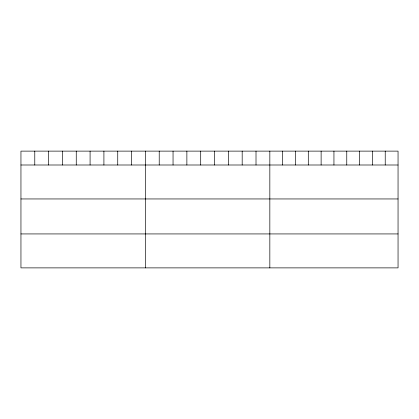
<?xml version="1.0" encoding="UTF-8"?>
<svg xmlns="http://www.w3.org/2000/svg" width="419" height="419" viewBox="0 0 419 419"><rect width="100%" height="100%" fill="white"/><g stroke="black" fill="none" stroke-linecap="round" stroke-linejoin="round"><path stroke-width="0.63" d="M398.05 164.997L398.05 267.882L20.95 267.882L20.95 151.118L398.05 151.118L398.05 164.997L20.95 164.997M20.95 198.952L398.05 198.952M20.95 233.933L398.05 233.933M385.229 151.118L385.229 164.997M372.407 151.118L372.407 164.997M359.586 151.118L359.586 164.997M346.764 151.118L346.764 164.997M333.943 151.118L333.943 164.997M321.122 151.118L321.122 164.997M308.3 151.118L308.3 164.997M295.479 151.118L295.479 164.997M282.657 151.118L282.657 164.997M269.836 151.118L269.836 267.882M256.009 151.118L256.009 164.997M242.182 151.118L242.182 164.997M228.355 151.118L228.355 164.997M214.528 151.118L214.528 164.997M200.701 151.118L200.701 164.997M186.874 151.118L186.874 164.997M173.047 151.118L173.047 164.997M159.22 151.118L159.22 164.997M145.393 151.118L145.393 267.882M131.566 151.118L131.566 164.997M117.739 151.118L117.739 164.997M103.912 151.118L103.912 164.997M90.085 151.118L90.085 164.997M76.258 151.118L76.258 164.997M62.431 151.118L62.431 164.997M48.604 151.118L48.604 164.997M34.777 151.118L34.777 164.997"/></g></svg>
